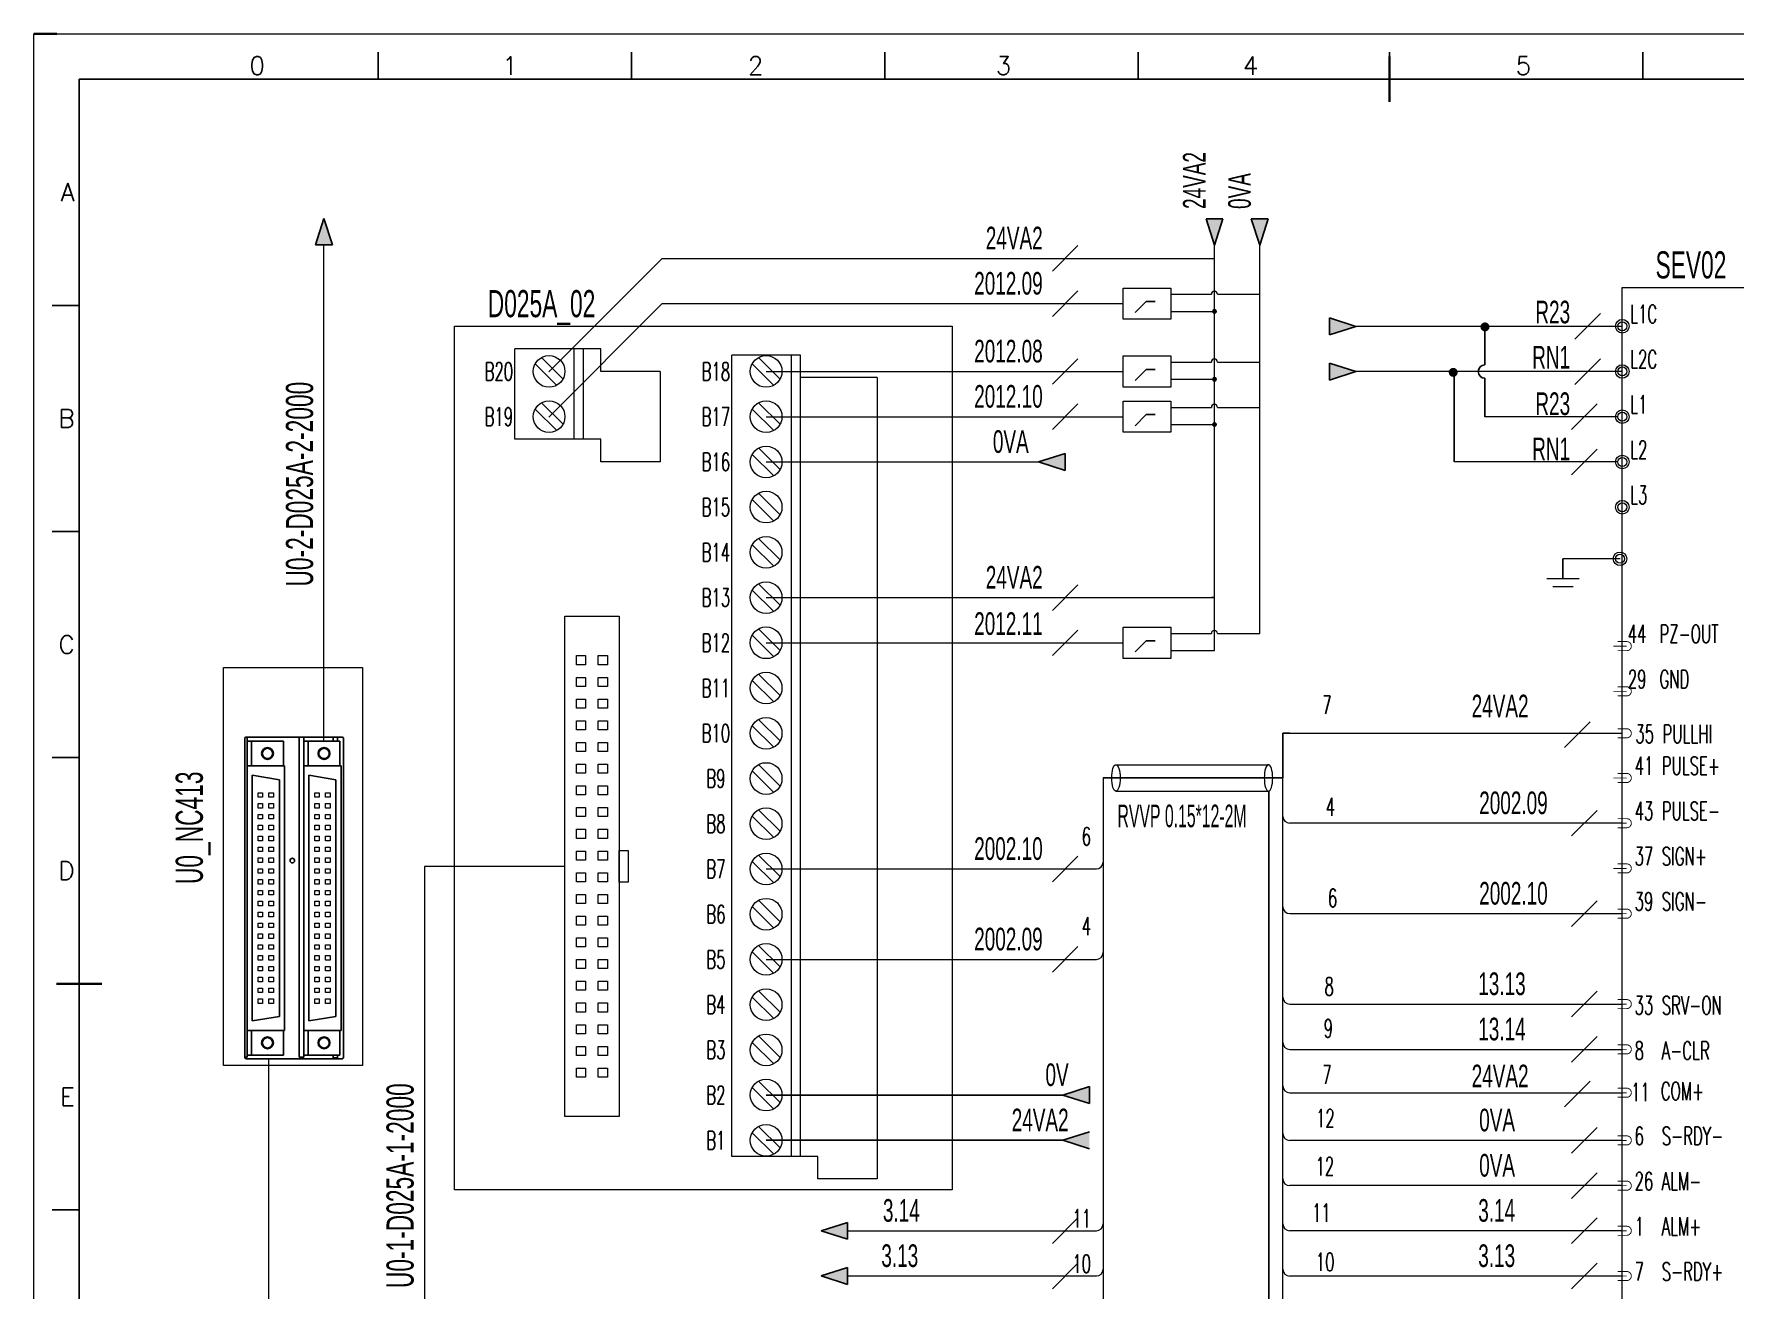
# Model space of a CAD drawing. Header units: millimetres. Extents: x -300 to 54435, y -106 to 60527.
# Drawn here: x 3569.2 to 3757.1, y 1971.5 to 2110.2 of the extents above; entities that cross this region are included whole.
import ezdxf
from ezdxf.enums import TextEntityAlignment as Align

# ---------------------------------------------------------------- set-up
doc = ezdxf.new("R2010")
doc.units = ezdxf.units.MM
doc.linetypes.add('ACAD_ISO02W100', pattern=[15, 12, -3])
for name, color, linetype in [('AE_BOR', 1, 'Continuous'), ('SYMS', 7, 'Continuous'), ('Z_OM_GAIKEI', 7, 'Continuous')]:
    doc.layers.add(name, color=color, linetype=linetype)
doc.layers.add('Dimension', color=3, linetype='Continuous', lineweight=13)
doc.styles.add('WD', font='romans.shx', dxfattribs={"width": 0.8, "bigfont": 'gbcbig.shx'})
doc.styles.add('样式 8', font='arial.ttf', dxfattribs={"width": 0.6, "height": 2.5})

# ---------------------------------------------------------------- blocks, each defined once
blk = doc.blocks.new('WDDOT')
blk.add_hatch(color=256).paths.add_polyline_path([(0.5, 0, 1), (-0.5, 0, 1)])
blk.add_circle((0, 0), 0.5)

msp = doc.modelspace()

# ---------------------------------------------------------------- hatches: boundary and pattern name
for points in [[(3601.235, 2089.823), (3600.3, 2086.905), (3602.17, 2086.905)], [(3699.652, 2086.863), (3698.717, 2089.781), (3700.587, 2089.781)], [(3704.652, 2086.863), (3703.717, 2089.781), (3705.587, 2089.781)], [(3712.369, 2076.942), (3712.369, 2078.813), (3715.287, 2077.878)], [(3712.369, 2071.942), (3712.369, 2073.813), (3715.287, 2072.878)], [(3680.215, 2062.895), (3683.134, 2061.959), (3683.134, 2063.83)], [(3682.906, 1992.895), (3685.824, 1991.959), (3685.824, 1993.83)], [(3682.906, 1987.895), (3685.824, 1986.959), (3685.824, 1988.83)], [(3656.184, 1977.891), (3659.102, 1976.955), (3659.102, 1978.826)], [(3656.184, 1972.895), (3659.102, 1971.959), (3659.102, 1973.83)]]:
    msp.add_hatch(color=256).paths.add_polyline_path(points)
h = msp.add_hatch(color=256)
edge = h.paths.add_edge_path()
edge.add_arc((3699.652, 2079.534), 0.197, 0, 360)
at = {"lineweight": -2}
h = msp.add_hatch(color=0, dxfattribs=at)
edge = h.paths.add_edge_path()
edge.add_arc((3729.543, 2077.822), 0.5, 0, 360)
h = msp.add_hatch(color=256)
edge = h.paths.add_edge_path()
edge.add_arc((3699.652, 2072.034), 0.197, 0, 360)
h = msp.add_hatch(color=0, dxfattribs=at)
edge = h.paths.add_edge_path()
edge.add_arc((3726.038, 2072.797), 0.5, 0, 360)
h = msp.add_hatch(color=256)
edge = h.paths.add_edge_path()
edge.add_arc((3699.652, 2067.034), 0.197, 0, 360)

# ---------------------------------------------------------------- linework, layer by layer
at = {"color": 7}
for p, q in [((3861.201, 2105.205), (3574.201, 2105.205)), ((3574.201, 2105.205), (3574.201, 1905.205))]:
    msp.add_line(p, q, dxfattribs=at)
for p, q in [((3601.235, 2089.823), (3600.3, 2086.905)), ((3601.235, 2089.823), (3602.17, 2086.905)), ((3699.652, 2086.863), (3698.717, 2089.781)), ((3698.717, 2089.781), (3700.587, 2089.781)), ((3699.652, 2086.863), (3700.587, 2089.781)), ((3704.652, 2086.863), (3703.717, 2089.781)), ((3703.717, 2089.781), (3705.587, 2089.781)), ((3704.652, 2086.863), (3705.587, 2089.781)), ((3602.17, 2086.905), (3600.3, 2086.905)), ((3715.287, 2077.878), (3712.369, 2078.813)), ((3712.369, 2076.942), (3712.369, 2078.813)), ((3715.287, 2077.878), (3712.369, 2076.942)), ((3729.538, 2073.613), (3729.538, 2077.878)), ((3715.287, 2072.878), (3712.369, 2073.813)), ((3712.369, 2071.942), (3712.369, 2073.813)), ((3715.287, 2072.878), (3712.369, 2071.942)), ((3726.121, 2062.891), (3726.121, 2072.878)), ((3729.538, 2067.891), (3729.538, 2072.142)), ((3680.215, 2062.895), (3683.134, 2063.83)), ((3680.215, 2062.895), (3683.134, 2061.959)), ((3683.134, 2061.959), (3683.134, 2063.83)), ((3738.161, 2052.186), (3738.161, 2050.004)), ((3699.307, 2047.895), (3699.652, 2047.895)), ((3707.204, 2027.954), (3707.204, 2032.897)), ((3707.973, 2032.897), (3707.204, 2032.897)), ((3687.347, 2027.954), (3707.204, 2027.954)), ((3705.659, 1963.637), (3705.659, 2026.494)), ((3682.906, 1992.895), (3685.824, 1993.83)), ((3685.824, 1991.959), (3685.824, 1993.83)), ((3682.906, 1992.895), (3650.108, 1992.895)), ((3682.906, 1992.895), (3685.824, 1991.959)), ((3682.906, 1987.895), (3650.108, 1987.895)), ((3682.906, 1987.895), (3685.824, 1988.83)), ((3682.906, 1987.895), (3685.824, 1986.959)), ((3656.184, 1977.891), (3659.102, 1978.826)), ((3659.102, 1978.826), (3659.102, 1976.955)), ((3656.184, 1977.891), (3659.102, 1976.955)), ((3656.184, 1972.895), (3659.102, 1973.83)), ((3656.184, 1972.895), (3659.102, 1971.959)), ((3659.102, 1973.83), (3659.102, 1971.959))]:
    msp.add_line(p, q)
at = {"color": 3, "lineweight": 0}
for p, q in [((3601.235, 2032.039), (3601.235, 2086.905)), ((3650.108, 2042.891), (3689.569, 2042.891)), ((3744.718, 2022.954), (3707.973, 2022.954)), ((3612.347, 2018.178), (3612.347, 1950.997)), ((3627.86, 2018.178), (3612.347, 2018.178)), ((3650.108, 2017.895), (3686.597, 2017.895)), ((3707.973, 2012.954), (3744.718, 2012.954)), ((3650.108, 2007.895), (3686.597, 2007.895)), ((3707.973, 2002.954), (3744.718, 2002.954)), ((3707.973, 1997.95), (3744.718, 1997.95)), ((3595.136, 1950.997), (3595.136, 1996.92)), ((3707.973, 1993.155), (3744.718, 1993.155))]:
    msp.add_line(p, q, dxfattribs=at)
at = {"lineweight": 0}
for p, q in [((3626.088, 2072.857), (3638.625, 2085.395)), ((3638.625, 2085.395), (3699.652, 2085.395)), ((3699.652, 2042.03), (3699.652, 2086.863)), ((3704.652, 2043.925), (3704.652, 2086.863)), ((3626.088, 2067.857), (3638.625, 2080.395)), ((3638.625, 2080.395), (3689.569, 2080.395)), ((3694.825, 2081.429), (3699.307, 2081.429)), ((3699.979, 2081.429), (3704.652, 2081.429)), ((3694.825, 2079.534), (3699.652, 2079.534)), ((3744.586, 2077.878), (3715.287, 2077.878)), ((3631.838, 2075.395), (3622.343, 2075.395)), ((3622.343, 2065.395), (3622.343, 2075.395)), ((3628.907, 2065.395), (3628.907, 2075.395)), ((3629.907, 2065.395), (3629.907, 2075.395)), ((3631.838, 2072.895), (3631.838, 2075.395)), ((3646.326, 1986.107), (3646.326, 2074.682)), ((3653.89, 2074.682), (3646.326, 2074.682)), ((3652.89, 1986.107), (3652.89, 2074.682)), ((3653.89, 1986.107), (3653.89, 2074.682)), ((3638.402, 2072.895), (3631.838, 2072.895)), ((3638.402, 2072.895), (3638.402, 2062.895)), ((3650.108, 2072.895), (3689.569, 2072.895)), ((3662.384, 2072.228), (3653.89, 2072.228)), ((3662.384, 2072.228), (3662.384, 1983.653)), ((3694.825, 2073.929), (3699.307, 2073.929)), ((3699.979, 2073.929), (3704.652, 2073.929)), ((3744.586, 2072.878), (3715.287, 2072.878)), ((3694.825, 2072.034), (3699.652, 2072.034)), ((3694.825, 2068.929), (3699.307, 2068.929)), ((3699.979, 2068.929), (3704.652, 2068.929)), ((3650.108, 2067.895), (3689.569, 2067.895)), ((3694.825, 2067.034), (3699.652, 2067.034)), ((3744.218, 2067.891), (3729.538, 2067.891)), ((3631.838, 2065.395), (3622.343, 2065.395)), ((3631.838, 2062.895), (3631.838, 2065.395)), ((3638.402, 2062.895), (3631.838, 2062.895)), ((3650.108, 2062.895), (3680.215, 2062.895)), ((3744.218, 2062.891), (3726.121, 2062.891)), ((3744.468, 2052.186), (3738.161, 2052.186)), ((3736.372, 2049.991), (3739.95, 2049.991)), ((3650.108, 2047.895), (3699.307, 2047.895)), ((3737.037, 2049.133), (3739.285, 2049.133)), ((3694.825, 2043.925), (3699.307, 2043.925)), ((3699.979, 2043.925), (3704.652, 2043.925)), ((3694.825, 2042.03), (3699.652, 2042.03)), ((3688.777, 2029.418), (3705.619, 2029.419)), ((3687.347, 2027.954), (3687.347, 1953.649)), ((3707.204, 1968.641), (3707.204, 2027.954)), ((3688.756, 2026.489), (3705.619, 2026.489)), ((3744.718, 1987.887), (3707.973, 1987.887)), ((3655.82, 1986.107), (3646.326, 1986.107)), ((3655.82, 1983.653), (3655.82, 1986.107)), ((3662.384, 1983.653), (3655.82, 1983.653)), ((3744.718, 1982.883), (3707.973, 1982.883)), ((3659.102, 1977.891), (3686.597, 1977.891)), ((3744.718, 1977.895), (3707.973, 1977.895)), ((3659.102, 1972.895), (3686.597, 1972.895)), ((3744.718, 1972.891), (3707.973, 1972.891))]:
    msp.add_line(p, q, dxfattribs=at)
at = {"linetype": 'ACAD_ISO02W100'}
for p, q in [((3692.091, 2080.63), (3690.9, 2079.401)), ((3693.099, 2080.627), (3692.091, 2080.63)), ((3692.091, 2073.13), (3690.9, 2071.901)), ((3693.099, 2073.127), (3692.091, 2073.13)), ((3692.091, 2068.13), (3690.9, 2066.901)), ((3693.099, 2068.127), (3692.091, 2068.13)), ((3692.091, 2043.126), (3690.9, 2041.897)), ((3693.099, 2043.123), (3692.091, 2043.126))]:
    msp.add_line(p, q, dxfattribs=at)
at = {"color": 7, "lineweight": 0}
msp.add_line((3707.973, 2032.897), (3744.718, 2032.897), dxfattribs=at)
at = {"lineweight": 0}
for points in [[(3689.569, 2078.668), (3689.569, 2082.121), (3694.825, 2082.121), (3694.825, 2078.668)], [(3615.672, 1982.404), (3615.672, 2077.895), (3670.672, 2077.895), (3670.672, 1982.404)], [(3615.672, 1982.404), (3615.672, 2077.895), (3670.672, 2077.895), (3670.672, 1982.404)], [(3689.569, 2071.168), (3689.569, 2074.621), (3694.825, 2074.621), (3694.825, 2071.168)], [(3689.569, 2066.168), (3689.569, 2069.621), (3694.825, 2069.621), (3694.825, 2066.168)], [(3627.86, 1990.528), (3627.86, 2045.828), (3633.86, 2045.828), (3633.86, 1990.528)], [(3689.569, 2041.164), (3689.569, 2044.617), (3694.825, 2044.617), (3694.825, 2041.164)], [(3630.16, 2040.478), (3629.16, 2040.478), (3629.16, 2041.478), (3630.16, 2041.478)], [(3632.56, 2040.478), (3631.56, 2040.478), (3631.56, 2041.478), (3632.56, 2041.478)], [(3605.501, 1996.17), (3590.151, 1996.17), (3590.151, 2040.185), (3605.501, 2040.185)], [(3630.16, 2038.078), (3629.16, 2038.078), (3629.16, 2039.078), (3630.16, 2039.078)], [(3632.56, 2038.078), (3631.56, 2038.078), (3631.56, 2039.078), (3632.56, 2039.078)], [(3630.16, 2035.678), (3629.16, 2035.678), (3629.16, 2036.678), (3630.16, 2036.678)], [(3632.56, 2035.678), (3631.56, 2035.678), (3631.56, 2036.678), (3632.56, 2036.678)], [(3630.16, 2033.278), (3629.16, 2033.278), (3629.16, 2034.278), (3630.16, 2034.278)], [(3632.56, 2033.278), (3631.56, 2033.278), (3631.56, 2034.278), (3632.56, 2034.278)], [(3630.16, 2030.878), (3629.16, 2030.878), (3629.16, 2031.878), (3630.16, 2031.878)], [(3632.56, 2030.878), (3631.56, 2030.878), (3631.56, 2031.878), (3632.56, 2031.878)], [(3630.16, 2028.478), (3629.16, 2028.478), (3629.16, 2029.478), (3630.16, 2029.478)], [(3632.56, 2028.478), (3631.56, 2028.478), (3631.56, 2029.478), (3632.56, 2029.478)], [(3593.964, 2026.319), (3594.464, 2026.319), (3594.464, 2025.819), (3593.964, 2025.819)], [(3595.164, 2026.319), (3595.664, 2026.319), (3595.664, 2025.819), (3595.164, 2025.819)], [(3600.214, 2026.319), (3600.714, 2026.319), (3600.714, 2025.819), (3600.214, 2025.819)], [(3601.414, 2026.319), (3601.914, 2026.319), (3601.914, 2025.819), (3601.414, 2025.819)], [(3630.16, 2026.078), (3629.16, 2026.078), (3629.16, 2027.078), (3630.16, 2027.078)], [(3632.56, 2026.078), (3631.56, 2026.078), (3631.56, 2027.078), (3632.56, 2027.078)], [(3593.964, 2025.119), (3594.464, 2025.119), (3594.464, 2024.619), (3593.964, 2024.619)], [(3593.964, 2023.919), (3594.464, 2023.919), (3594.464, 2023.419), (3593.964, 2023.419)], [(3595.164, 2025.119), (3595.664, 2025.119), (3595.664, 2024.619), (3595.164, 2024.619)], [(3595.164, 2023.919), (3595.664, 2023.919), (3595.664, 2023.419), (3595.164, 2023.419)], [(3600.214, 2025.119), (3600.714, 2025.119), (3600.714, 2024.619), (3600.214, 2024.619)], [(3600.214, 2023.919), (3600.714, 2023.919), (3600.714, 2023.419), (3600.214, 2023.419)], [(3601.414, 2025.119), (3601.914, 2025.119), (3601.914, 2024.619), (3601.414, 2024.619)], [(3601.414, 2023.919), (3601.914, 2023.919), (3601.914, 2023.419), (3601.414, 2023.419)], [(3630.16, 2023.678), (3629.16, 2023.678), (3629.16, 2024.678), (3630.16, 2024.678)], [(3632.56, 2023.678), (3631.56, 2023.678), (3631.56, 2024.678), (3632.56, 2024.678)], [(3593.964, 2022.719), (3594.464, 2022.719), (3594.464, 2022.219), (3593.964, 2022.219)], [(3593.964, 2021.519), (3594.464, 2021.519), (3594.464, 2021.019), (3593.964, 2021.019)], [(3595.164, 2022.719), (3595.664, 2022.719), (3595.664, 2022.219), (3595.164, 2022.219)], [(3595.164, 2021.519), (3595.664, 2021.519), (3595.664, 2021.019), (3595.164, 2021.019)], [(3600.214, 2022.719), (3600.714, 2022.719), (3600.714, 2022.219), (3600.214, 2022.219)], [(3600.214, 2021.519), (3600.714, 2021.519), (3600.714, 2021.019), (3600.214, 2021.019)], [(3601.414, 2022.719), (3601.914, 2022.719), (3601.914, 2022.219), (3601.414, 2022.219)], [(3601.414, 2021.519), (3601.914, 2021.519), (3601.914, 2021.019), (3601.414, 2021.019)], [(3630.16, 2021.278), (3629.16, 2021.278), (3629.16, 2022.278), (3630.16, 2022.278)], [(3632.56, 2021.278), (3631.56, 2021.278), (3631.56, 2022.278), (3632.56, 2022.278)], [(3593.964, 2020.319), (3594.464, 2020.319), (3594.464, 2019.819), (3593.964, 2019.819)], [(3595.164, 2020.319), (3595.664, 2020.319), (3595.664, 2019.819), (3595.164, 2019.819)], [(3600.214, 2020.319), (3600.714, 2020.319), (3600.714, 2019.819), (3600.214, 2019.819)], [(3601.414, 2020.319), (3601.914, 2020.319), (3601.914, 2019.819), (3601.414, 2019.819)], [(3630.16, 2018.878), (3629.16, 2018.878), (3629.16, 2019.878), (3630.16, 2019.878)], [(3632.56, 2018.878), (3631.56, 2018.878), (3631.56, 2019.878), (3632.56, 2019.878)], [(3634.86, 2016.428), (3633.86, 2016.428), (3633.86, 2019.928), (3634.86, 2019.928)], [(3593.964, 2019.119), (3594.464, 2019.119), (3594.464, 2018.619), (3593.964, 2018.619)], [(3593.964, 2017.919), (3594.464, 2017.919), (3594.464, 2017.419), (3593.964, 2017.419)], [(3595.164, 2019.119), (3595.664, 2019.119), (3595.664, 2018.619), (3595.164, 2018.619)], [(3595.164, 2017.919), (3595.664, 2017.919), (3595.664, 2017.419), (3595.164, 2017.419)], [(3600.214, 2019.119), (3600.714, 2019.119), (3600.714, 2018.619), (3600.214, 2018.619)], [(3600.214, 2017.919), (3600.714, 2017.919), (3600.714, 2017.419), (3600.214, 2017.419)], [(3601.414, 2019.119), (3601.914, 2019.119), (3601.914, 2018.619), (3601.414, 2018.619)], [(3601.414, 2017.919), (3601.914, 2017.919), (3601.914, 2017.419), (3601.414, 2017.419)], [(3593.964, 2016.719), (3594.464, 2016.719), (3594.464, 2016.219), (3593.964, 2016.219)], [(3595.164, 2016.719), (3595.664, 2016.719), (3595.664, 2016.219), (3595.164, 2016.219)], [(3600.214, 2016.719), (3600.714, 2016.719), (3600.714, 2016.219), (3600.214, 2016.219)], [(3601.414, 2016.719), (3601.914, 2016.719), (3601.914, 2016.219), (3601.414, 2016.219)], [(3630.16, 2016.478), (3629.16, 2016.478), (3629.16, 2017.478), (3630.16, 2017.478)], [(3632.56, 2016.478), (3631.56, 2016.478), (3631.56, 2017.478), (3632.56, 2017.478)], [(3593.964, 2015.519), (3594.464, 2015.519), (3594.464, 2015.019), (3593.964, 2015.019)], [(3593.964, 2014.319), (3594.464, 2014.319), (3594.464, 2013.819), (3593.964, 2013.819)], [(3595.164, 2015.519), (3595.664, 2015.519), (3595.664, 2015.019), (3595.164, 2015.019)], [(3595.164, 2014.319), (3595.664, 2014.319), (3595.664, 2013.819), (3595.164, 2013.819)], [(3600.214, 2015.519), (3600.714, 2015.519), (3600.714, 2015.019), (3600.214, 2015.019)], [(3600.214, 2014.319), (3600.714, 2014.319), (3600.714, 2013.819), (3600.214, 2013.819)], [(3601.414, 2015.519), (3601.914, 2015.519), (3601.914, 2015.019), (3601.414, 2015.019)], [(3601.414, 2014.319), (3601.914, 2014.319), (3601.914, 2013.819), (3601.414, 2013.819)], [(3630.16, 2014.078), (3629.16, 2014.078), (3629.16, 2015.078), (3630.16, 2015.078)], [(3632.56, 2014.078), (3631.56, 2014.078), (3631.56, 2015.078), (3632.56, 2015.078)], [(3593.964, 2013.119), (3594.464, 2013.119), (3594.464, 2012.619), (3593.964, 2012.619)], [(3595.164, 2013.119), (3595.664, 2013.119), (3595.664, 2012.619), (3595.164, 2012.619)], [(3600.214, 2013.119), (3600.714, 2013.119), (3600.714, 2012.619), (3600.214, 2012.619)], [(3601.414, 2013.119), (3601.914, 2013.119), (3601.914, 2012.619), (3601.414, 2012.619)], [(3630.16, 2011.678), (3629.16, 2011.678), (3629.16, 2012.678), (3630.16, 2012.678)], [(3632.56, 2011.678), (3631.56, 2011.678), (3631.56, 2012.678), (3632.56, 2012.678)], [(3593.964, 2011.919), (3594.464, 2011.919), (3594.464, 2011.419), (3593.964, 2011.419)], [(3593.964, 2010.719), (3594.464, 2010.719), (3594.464, 2010.219), (3593.964, 2010.219)], [(3595.164, 2011.919), (3595.664, 2011.919), (3595.664, 2011.419), (3595.164, 2011.419)], [(3595.164, 2010.719), (3595.664, 2010.719), (3595.664, 2010.219), (3595.164, 2010.219)], [(3600.214, 2011.919), (3600.714, 2011.919), (3600.714, 2011.419), (3600.214, 2011.419)], [(3600.214, 2010.719), (3600.714, 2010.719), (3600.714, 2010.219), (3600.214, 2010.219)], [(3601.414, 2011.919), (3601.914, 2011.919), (3601.914, 2011.419), (3601.414, 2011.419)], [(3601.414, 2010.719), (3601.914, 2010.719), (3601.914, 2010.219), (3601.414, 2010.219)], [(3630.16, 2009.278), (3629.16, 2009.278), (3629.16, 2010.278), (3630.16, 2010.278)], [(3632.56, 2009.278), (3631.56, 2009.278), (3631.56, 2010.278), (3632.56, 2010.278)], [(3593.964, 2009.519), (3594.464, 2009.519), (3594.464, 2009.019), (3593.964, 2009.019)], [(3593.964, 2008.319), (3594.464, 2008.319), (3594.464, 2007.819), (3593.964, 2007.819)], [(3595.164, 2009.519), (3595.664, 2009.519), (3595.664, 2009.019), (3595.164, 2009.019)], [(3595.164, 2008.319), (3595.664, 2008.319), (3595.664, 2007.819), (3595.164, 2007.819)], [(3600.214, 2009.519), (3600.714, 2009.519), (3600.714, 2009.019), (3600.214, 2009.019)], [(3600.214, 2008.319), (3600.714, 2008.319), (3600.714, 2007.819), (3600.214, 2007.819)], [(3601.414, 2009.519), (3601.914, 2009.519), (3601.914, 2009.019), (3601.414, 2009.019)], [(3601.414, 2008.319), (3601.914, 2008.319), (3601.914, 2007.819), (3601.414, 2007.819)], [(3593.964, 2007.119), (3594.464, 2007.119), (3594.464, 2006.619), (3593.964, 2006.619)], [(3595.164, 2007.119), (3595.664, 2007.119), (3595.664, 2006.619), (3595.164, 2006.619)], [(3600.214, 2007.119), (3600.714, 2007.119), (3600.714, 2006.619), (3600.214, 2006.619)], [(3601.414, 2007.119), (3601.914, 2007.119), (3601.914, 2006.619), (3601.414, 2006.619)], [(3630.16, 2006.878), (3629.16, 2006.878), (3629.16, 2007.878), (3630.16, 2007.878)], [(3632.56, 2006.878), (3631.56, 2006.878), (3631.56, 2007.878), (3632.56, 2007.878)], [(3593.964, 2005.919), (3594.464, 2005.919), (3594.464, 2005.419), (3593.964, 2005.419)], [(3593.964, 2004.719), (3594.464, 2004.719), (3594.464, 2004.219), (3593.964, 2004.219)], [(3595.164, 2005.919), (3595.664, 2005.919), (3595.664, 2005.419), (3595.164, 2005.419)], [(3595.164, 2004.719), (3595.664, 2004.719), (3595.664, 2004.219), (3595.164, 2004.219)], [(3600.214, 2005.919), (3600.714, 2005.919), (3600.714, 2005.419), (3600.214, 2005.419)], [(3600.214, 2004.719), (3600.714, 2004.719), (3600.714, 2004.219), (3600.214, 2004.219)], [(3601.414, 2005.919), (3601.914, 2005.919), (3601.914, 2005.419), (3601.414, 2005.419)], [(3601.414, 2004.719), (3601.914, 2004.719), (3601.914, 2004.219), (3601.414, 2004.219)], [(3630.16, 2004.478), (3629.16, 2004.478), (3629.16, 2005.478), (3630.16, 2005.478)], [(3632.56, 2004.478), (3631.56, 2004.478), (3631.56, 2005.478), (3632.56, 2005.478)], [(3593.964, 2003.519), (3594.464, 2003.519), (3594.464, 2003.019), (3593.964, 2003.019)], [(3595.164, 2003.519), (3595.664, 2003.519), (3595.664, 2003.019), (3595.164, 2003.019)], [(3600.214, 2003.519), (3600.714, 2003.519), (3600.714, 2003.019), (3600.214, 2003.019)], [(3601.414, 2003.519), (3601.914, 2003.519), (3601.914, 2003.019), (3601.414, 2003.019)], [(3630.16, 2002.078), (3629.16, 2002.078), (3629.16, 2003.078), (3630.16, 2003.078)], [(3632.56, 2002.078), (3631.56, 2002.078), (3631.56, 2003.078), (3632.56, 2003.078)], [(3630.16, 1999.678), (3629.16, 1999.678), (3629.16, 2000.678), (3630.16, 2000.678)], [(3632.56, 1999.678), (3631.56, 1999.678), (3631.56, 2000.678), (3632.56, 2000.678)], [(3630.16, 1997.278), (3629.16, 1997.278), (3629.16, 1998.278), (3630.16, 1998.278)], [(3632.56, 1997.278), (3631.56, 1997.278), (3631.56, 1998.278), (3632.56, 1998.278)], [(3630.16, 1994.878), (3629.16, 1994.878), (3629.16, 1995.878), (3630.16, 1995.878)], [(3632.56, 1994.878), (3631.56, 1994.878), (3631.56, 1995.878), (3632.56, 1995.878)]]:
    msp.add_lwpolyline(points, close=True, dxfattribs=at)
for points in [[(3744.718, 1954.09), (3744.718, 2082.178), (3773.346, 2082.178), (3773.346, 1954.09)], [(3627.665, 2072.062), (3625.293, 2074.434)], [(3651.647, 2072.062), (3649.275, 2074.434)], [(3624.586, 2073.727), (3626.958, 2071.355)], [(3648.568, 2073.727), (3650.94, 2071.355)], [(3624.586, 2068.727), (3626.958, 2066.355)], [(3627.665, 2067.062), (3625.293, 2069.434)], [(3648.568, 2068.727), (3650.94, 2066.355)], [(3651.647, 2067.062), (3649.275, 2069.434)], [(3648.568, 2063.727), (3650.94, 2061.355)], [(3651.647, 2062.062), (3649.275, 2064.434)], [(3651.647, 2057.062), (3649.275, 2059.434)], [(3648.568, 2058.727), (3650.94, 2056.355)], [(3648.568, 2053.727), (3650.94, 2051.355)], [(3651.647, 2052.062), (3649.275, 2054.434)], [(3648.568, 2048.727), (3650.94, 2046.355)], [(3651.647, 2047.062), (3649.275, 2049.434)], [(3651.647, 2042.062), (3649.275, 2044.434)], [(3648.568, 2043.727), (3650.94, 2041.355)], [(3648.568, 2038.727), (3650.94, 2036.355)], [(3651.647, 2037.062), (3649.275, 2039.434)], [(3648.568, 2033.727), (3650.94, 2031.355)], [(3651.647, 2032.062), (3649.275, 2034.434)], [(3651.647, 2027.062), (3649.275, 2029.434)], [(3648.568, 2028.727), (3650.94, 2026.355)], [(3648.568, 2023.727), (3650.94, 2021.355)], [(3651.647, 2022.062), (3649.275, 2024.434)], [(3648.568, 2018.727), (3650.94, 2016.355)], [(3651.647, 2017.062), (3649.275, 2019.434)], [(3651.647, 2012.062), (3649.275, 2014.434)], [(3648.568, 2013.727), (3650.94, 2011.355)], [(3648.568, 2008.727), (3650.94, 2006.355)], [(3651.647, 2007.062), (3649.275, 2009.434)], [(3648.568, 2003.727), (3650.94, 2001.355)], [(3651.647, 2002.062), (3649.275, 2004.434)], [(3651.647, 1997.062), (3649.275, 1999.434)], [(3648.568, 1998.727), (3650.94, 1996.355)], [(3648.568, 1993.727), (3650.94, 1991.355)], [(3651.647, 1992.062), (3649.275, 1994.434)], [(3648.568, 1988.727), (3650.94, 1986.355)], [(3651.647, 1987.062), (3649.275, 1989.434)]]:
    msp.add_lwpolyline(points, dxfattribs=at)
at = {"color": 3, "lineweight": 0, "const_width": 0.1, "flags": 128}
for points in [[(3745.218, 2042.529), (3743.718, 2042.529)], [(3745.218, 2037.529), (3743.718, 2037.529)], [(3745.218, 2027.954), (3743.718, 2027.954)], [(3745.218, 2022.954), (3743.718, 2022.954)], [(3745.218, 2017.954), (3743.718, 2017.954)], [(3745.218, 2012.954), (3743.718, 2012.954)], [(3745.218, 2002.954), (3743.718, 2002.954)], [(3745.218, 1997.95), (3743.718, 1997.95)], [(3745.218, 1993.155), (3743.718, 1993.155)], [(3745.218, 1987.887), (3743.718, 1987.887)], [(3745.218, 1982.883), (3743.718, 1982.883)], [(3745.218, 1977.895), (3743.718, 1977.895)], [(3745.218, 1972.891), (3743.718, 1972.891)]]:
    msp.add_lwpolyline(points, dxfattribs=at)
for points in [[(3744.218, 2043.029), (3745.218, 2043.029, -1), (3745.218, 2042.029), (3744.218, 2042.029)], [(3744.218, 2038.029), (3745.218, 2038.029, -1), (3745.218, 2037.029), (3744.218, 2037.029)], [(3744.218, 2028.454), (3745.218, 2028.454, -1), (3745.218, 2027.454), (3744.218, 2027.454)], [(3744.218, 2023.454), (3745.218, 2023.454, -1), (3745.218, 2022.454), (3744.218, 2022.454)], [(3744.218, 2018.454), (3745.218, 2018.454, -1), (3745.218, 2017.454), (3744.218, 2017.454)], [(3744.218, 2013.454), (3745.218, 2013.454, -1), (3745.218, 2012.454), (3744.218, 2012.454)], [(3744.218, 2003.454), (3745.218, 2003.454, -1), (3745.218, 2002.454), (3744.218, 2002.454)], [(3744.218, 1998.45), (3745.218, 1998.45, -1), (3745.218, 1997.45), (3744.218, 1997.45)], [(3744.218, 1993.655), (3745.218, 1993.655, -1), (3745.218, 1992.655), (3744.218, 1992.655)], [(3744.218, 1988.387), (3745.218, 1988.387, -1), (3745.218, 1987.387), (3744.218, 1987.387)], [(3744.218, 1983.383), (3745.218, 1983.383, -1), (3745.218, 1982.383), (3744.218, 1982.383)], [(3744.218, 1978.395), (3745.218, 1978.395, -1), (3745.218, 1977.395), (3744.218, 1977.395)], [(3744.218, 1973.391), (3745.218, 1973.391, -1), (3745.218, 1972.391), (3744.218, 1972.391)]]:
    msp.add_lwpolyline(points, format="xyb", dxfattribs=at)
at = {"color": 7, "lineweight": 0, "const_width": 0.1, "flags": 128}
msp.add_lwpolyline([(3744.218, 2033.397), (3745.218, 2033.397, -1), (3745.218, 2032.397), (3744.218, 2032.397)], format="xyb", dxfattribs=at)
for centre in [(3699.652, 2079.534), (3699.652, 2072.034), (3699.652, 2067.034)]:
    msp.add_circle(centre, 0.197)
at = {"lineweight": 0}
for centre, radius in [((3744.718, 2077.895), 0.75), ((3744.718, 2077.895), 0.5), ((3626.125, 2072.895), 1.75), ((3650.108, 2072.895), 1.75), ((3744.718, 2072.895), 0.75), ((3744.718, 2072.895), 0.5), ((3626.125, 2067.895), 1.75), ((3650.108, 2067.895), 1.75), ((3744.718, 2067.891), 0.75), ((3744.718, 2067.891), 0.5), ((3650.108, 2062.895), 1.75), ((3744.718, 2062.891), 0.75), ((3744.718, 2062.891), 0.5), ((3650.108, 2057.895), 1.75), ((3744.718, 2057.887), 0.75), ((3744.718, 2057.887), 0.5), ((3650.108, 2052.895), 1.75), ((3744.468, 2052.186), 0.75), ((3744.468, 2052.186), 0.5), ((3650.108, 2047.895), 1.75), ((3650.108, 2042.895), 1.75), ((3650.108, 2037.895), 1.75), ((3650.108, 2032.895), 1.75), ((3650.108, 2027.895), 1.75), ((3650.108, 2022.895), 1.75), ((3650.108, 2017.895), 1.75), ((3650.108, 2012.895), 1.75), ((3650.108, 2007.895), 1.75), ((3650.108, 2002.895), 1.75), ((3650.108, 1997.895), 1.75), ((3650.108, 1992.895), 1.75), ((3650.108, 1987.895), 1.75)]:
    msp.add_circle(centre, radius, dxfattribs=at)
for centre, radius, start, end in [((3699.643, 2081.429), 0.336, 0, 180), ((3699.643, 2073.929), 0.336, 0, 180), ((3699.643, 2068.929), 0.336, 0, 180), ((3699.643, 2043.925), 0.336, 0, 180), ((3686.597, 1978.645), 0.75, 270, 0), ((3686.597, 1973.645), 0.75, 270, 0)]:
    msp.add_arc(centre, radius, start, end, dxfattribs=at)
msp.add_arc((3729.538, 2072.878), 0.736, 90, 270)
at = {"color": 3, "lineweight": 0}
for centre, start, end in [((3707.973, 2023.704), 180, 270), ((3686.597, 2018.645), 270, 0), ((3707.973, 2013.704), 180, 270), ((3686.597, 2008.645), 270, 0), ((3707.973, 2003.704), 180, 270), ((3707.973, 1998.7), 180, 270), ((3707.973, 1993.905), 180, 270), ((3707.973, 1988.637), 180, 270), ((3707.973, 1983.633), 180, 270), ((3707.973, 1978.645), 180, 270), ((3707.973, 1973.641), 180, 270)]:
    msp.add_arc(centre, 0.75, start, end, dxfattribs=at)
at = {"lineweight": 0}
msp.add_ellipse((3688.756, 2027.954), major_axis=(0, 1.465), ratio=0.3169375, dxfattribs=at)
at = {"lineweight": 0, "extrusion": (0, 0, -1)}
msp.add_ellipse((3705.619, 2027.954), major_axis=(0, 1.465), ratio=0.3169375, dxfattribs=at)
at = {"layer": 'AE_BOR', "color": 7, "lineweight": 30}
for p, q in [((3571.731, 2110.205), (3569.197, 2110.205)), ((3718.981, 2102.705), (3718.981, 2107.705)), ((3571.701, 2005.205), (3576.701, 2005.205))]:
    msp.add_line(p, q, dxfattribs=at)
at = {"layer": 'AE_BOR', "color": 7, "lineweight": 15}
for p, q in [((3569.197, 2110.205), (3866.197, 2110.205)), ((3569.197, 1900.205), (3569.197, 2110.205))]:
    msp.add_line(p, q, dxfattribs=at)
at = {"layer": 'AE_BOR', "color": 7}
for p, q in [((3607.231, 2105.205), (3607.231, 2108.205)), ((3635.231, 2105.205), (3635.231, 2108.205)), ((3663.231, 2105.205), (3663.231, 2108.205)), ((3691.231, 2105.205), (3691.231, 2108.205)), ((3718.981, 2105.205), (3718.981, 2108.205)), ((3746.981, 2105.205), (3746.981, 2108.205)), ((3574.201, 2080.205), (3571.201, 2080.205)), ((3574.201, 2055.205), (3571.201, 2055.205)), ((3574.201, 2030.205), (3571.201, 2030.205)), ((3574.201, 1980.205), (3571.201, 1980.205))]:
    msp.add_line(p, q, dxfattribs=at)
at = {"layer": 'Dimension', "lineweight": 0}
for p, q in [((3681.74, 2083.98), (3684.569, 2086.809)), ((3681.74, 2078.98), (3684.569, 2081.809)), ((3739.479, 2076.463), (3742.307, 2079.292)), ((3681.74, 2071.48), (3684.569, 2074.309)), ((3739.479, 2071.463), (3742.307, 2074.292)), ((3681.74, 2066.48), (3684.569, 2069.309)), ((3739.111, 2066.476), (3741.939, 2069.305)), ((3739.111, 2061.476), (3741.939, 2064.305)), ((3681.74, 2046.48), (3684.569, 2049.309)), ((3681.74, 2041.476), (3684.569, 2044.305)), ((3739.111, 2021.54), (3741.939, 2024.368)), ((3681.74, 2016.48), (3684.569, 2019.309)), ((3739.111, 2011.54), (3741.939, 2014.368)), ((3681.74, 2006.48), (3684.569, 2009.309)), ((3739.111, 2001.54), (3741.939, 2004.368)), ((3739.111, 1996.536), (3741.939, 1999.364)), ((3738.34, 1991.598), (3741.168, 1994.426)), ((3739.111, 1986.472), (3741.939, 1989.301)), ((3739.111, 1981.468), (3741.939, 1984.297)), ((3681.74, 1976.48), (3684.569, 1979.309)), ((3739.111, 1976.48), (3741.939, 1979.309)), ((3681.74, 1971.48), (3684.569, 1974.309)), ((3739.111, 1971.476), (3741.939, 1974.305))]:
    msp.add_line(p, q, dxfattribs=at)
at = {"layer": 'Dimension', "color": 7, "lineweight": 0}
msp.add_line((3738.34, 2031.34), (3741.168, 2034.169), dxfattribs=at)
at = {"layer": 'Z_OM_GAIKEI'}
for p, q in [((3592.501, 1997.07), (3592.501, 2032.32)), ((3592.651, 2032.47), (3603.251, 2032.47)), ((3592.751, 1997.07), (3592.751, 2032.47)), ((3592.751, 1997.299), (3592.751, 2032.039)), ((3596.751, 2032.039), (3592.751, 2032.039)), ((3592.751, 2032.039), (3594.751, 2032.039)), ((3593.251, 2029.289), (3593.251, 2032.039)), ((3596.751, 2029.289), (3596.751, 2032.039)), ((3598.501, 1997.07), (3598.501, 2032.47)), ((3599.001, 1997.07), (3599.001, 2032.47)), ((3599.001, 1997.299), (3599.001, 2032.039)), ((3603.001, 2032.039), (3599.001, 2032.039)), ((3599.001, 2032.039), (3601.001, 2032.039)), ((3599.501, 2029.289), (3599.501, 2032.039)), ((3602.251, 2032.039), (3602.251, 2032.47)), ((3602.751, 2032.039), (3602.751, 2032.47)), ((3603.001, 2029.289), (3603.001, 2032.039)), ((3603.401, 2032.32), (3603.401, 1997.07)), ((3592.751, 2029.289), (3596.876, 2029.289)), ((3592.751, 2029.289), (3596.876, 2029.289)), ((3596.876, 2029.289), (3596.876, 2000.049)), ((3596.876, 2000.049), (3596.876, 2029.289)), ((3599.001, 2029.289), (3603.126, 2029.289)), ((3599.001, 2029.289), (3603.126, 2029.289)), ((3603.126, 2029.289), (3603.126, 2000.049)), ((3593.314, 2001.089), (3593.314, 2028.249)), ((3596.313, 2027.749), (3593.314, 2028.249)), ((3596.313, 2027.749), (3596.313, 2001.589)), ((3599.564, 2001.089), (3599.564, 2028.249)), ((3602.563, 2027.749), (3599.564, 2028.249)), ((3602.563, 2027.749), (3602.563, 2001.589)), ((3596.313, 2001.589), (3593.314, 2001.089)), ((3602.563, 2001.589), (3599.564, 2001.089)), ((3592.751, 2000.049), (3596.876, 2000.049)), ((3593.251, 2000.049), (3593.251, 1997.299)), ((3596.751, 2000.049), (3596.751, 1997.299)), ((3599.001, 2000.049), (3603.126, 2000.049)), ((3599.501, 2000.049), (3599.501, 1997.299)), ((3603.001, 2000.049), (3603.001, 1997.299)), ((3592.501, 1997.07), (3592.751, 1997.07)), ((3596.751, 1997.299), (3592.751, 1997.299)), ((3598.501, 1997.07), (3599.001, 1997.07)), ((3603.001, 1997.299), (3599.001, 1997.299)), ((3602.251, 1997.02), (3602.251, 1997.299)), ((3602.751, 1997.02), (3602.751, 1997.299)), ((3603.251, 1996.92), (3592.651, 1996.92)), ((3602.251, 1997.02), (3602.751, 1997.02))]:
    msp.add_line(p, q, dxfattribs=at)
for centre, radius in [((3595.001, 2030.664), 0.65), ((3595.001, 2030.664), 0.575), ((3601.251, 2030.664), 0.65), ((3601.251, 2030.664), 0.575), ((3597.751, 2018.82), 0.25), ((3595.001, 1998.674), 0.65), ((3595.001, 1998.674), 0.575), ((3601.251, 1998.674), 0.65), ((3601.251, 1998.674), 0.575)]:
    msp.add_circle(centre, radius, dxfattribs=at)
for centre, start, end in [((3592.651, 2032.32), 90, 180.00001), ((3603.251, 2032.32), 0, 90), ((3592.651, 1997.07), 180.00001, 270), ((3603.251, 1997.07), 270, 0)]:
    msp.add_arc(centre, 0.15, start, end, dxfattribs=at)

# ---------------------------------------------------------------- block references
at = {"layer": 'SYMS', "lineweight": -3, "xscale": 0.25, "yscale": 0.25, "zscale": 0.25, "rotation": 90}
for p in [(3699.652, 2079.534), (3699.652, 2072.034), (3699.652, 2067.034)]:
    msp.add_blockref('WDDOT', p, dxfattribs=at)
at = {"layer": 'SYMS', "color": 0, "lineweight": -3, "xscale": 0.25, "yscale": 0.25, "zscale": 0.25, "rotation": 90}
for p in [(3699.652, 2079.534), (3699.652, 2072.034), (3699.652, 2067.034)]:
    msp.add_blockref('WDDOT', p, dxfattribs=at)

# ---------------------------------------------------------------- texts
at = {"lineweight": 0, "style": 'WD', "width": 0.6}
for s, p in [('L1C', (3745.586, 2078.245)), ('L2C', (3745.586, 2073.245)), ('L1', (3745.586, 2068.241)), ('L2', (3745.586, 2063.241)), ('L3', (3745.586, 2058.237)), ('44', (3745.336, 2042.879)), ('PZ-OUT', (3748.836, 2042.879)), ('29', (3745.336, 2037.879)), ('GND', (3748.836, 2037.879)), ('41', (3746.086, 2028.304)), ('PULSE+', (3749.086, 2028.304)), ('43', (3746.086, 2023.304)), ('PULSE-', (3749.086, 2023.304)), ('37', (3746.086, 2018.304)), ('SIGN+', (3749.086, 2018.304)), ('39', (3746.086, 2013.304)), ('SIGN-', (3749.086, 2013.304)), ('33', (3746.086, 2001.816)), ('SRV-ON ', (3749.086, 2001.816)), ('8', (3746.086, 1996.812)), ('A-CLR ', (3749.086, 1996.812)), ('11', (3745.68, 1992.228)), ('COM+', (3748.975, 1992.338)), ('6', (3746.086, 1987.381)), ('S-RDY-', (3749.086, 1987.381)), ('26', (3746.086, 1982.377)), ('ALM- ', (3749.086, 1982.377)), ('1', (3746.086, 1977.389)), ('ALM+', (3749.086, 1977.389)), ('7', (3746.086, 1972.385)), ('S-RDY+', (3749.086, 1972.385))]:
    msp.add_text(s, height=2, dxfattribs=at).set_placement(p)
for s, p in [('B20', (3620.575, 2072.895)), ('B18', (3644.557, 2072.895)), ('B19', (3620.575, 2067.895)), ('B17', (3644.557, 2067.895)), ('B16', (3644.557, 2062.895)), ('B15', (3644.557, 2057.895)), ('B14', (3644.557, 2052.895)), ('B13', (3644.557, 2047.895)), ('B12', (3644.557, 2042.895)), ('B11', (3644.557, 2037.895)), ('B10', (3644.557, 2032.895)), ('B9', (3644.557, 2027.895)), ('B8', (3644.557, 2022.895)), ('B7', (3644.557, 2017.895)), ('B6', (3644.557, 2012.895)), ('B5', (3644.557, 2007.895)), ('B4', (3644.557, 2002.895)), ('B3', (3644.557, 1997.895)), ('B2', (3644.557, 1992.895)), ('B1', (3644.557, 1987.895))]:
    msp.add_text(s, height=2, dxfattribs=at).set_placement(p, align=Align.MIDDLE)
for s, p in [('7', (3712.605, 2035.051)), ('4', (3712.991, 2023.755)), ('6', (3686.006, 2020.49)), ('6', (3713.216, 2013.687)), ('4', (3686.006, 2010.581)), ('8', (3712.843, 2003.913)), ('9', (3712.744, 1999.276)), ('7', (3712.605, 1994.152)), ('12', (3712.935, 1989.333)), ('12', (3712.878, 1984.016)), ('11', (3686.006, 1978.253)), ('11', (3712.481, 1978.89)), ('10', (3686.006, 1973.253)), ('10', (3712.914, 1973.449))]:
    msp.add_text(s, height=2, dxfattribs=at).set_placement(p, align=Align.RIGHT)
at = {"color": 7, "lineweight": 0, "style": 'WD', "width": 0.6}
for s, p in [('35', (3746.165, 2031.819)), ('PULLHI', (3749.165, 2031.819))]:
    msp.add_text(s, height=2, dxfattribs=at).set_placement(p)
at = {"color": 6, "lineweight": 0, "style": '样式 8', "width": 0.6}
for s, p in [('13.13', (3728.8, 2003.954)), ('13.14', (3728.8, 1998.95))]:
    msp.add_text(s, height=2.5, dxfattribs=at).set_placement(p)
at = {"layer": 'AE_BOR', "color": 7, "style": 'WD'}
for s, p in [('0', (3593.867, 2105.705)), ('1', (3621.793, 2105.705)), ('2', (3648.942, 2105.705)), ('3', (3676.342, 2105.705)), ('4', (3703.643, 2105.705)), ('5', (3733.792, 2105.705))]:
    msp.add_text(s, height=2, dxfattribs=at).set_placement(p, align=Align.CENTER)
for s, p in [('A', (3573.701, 2092.705)), ('B', (3573.701, 2067.705)), ('C', (3573.701, 2042.705)), ('D', (3573.701, 2017.705)), ('E', (3573.701, 1992.705))]:
    msp.add_text(s, height=2, dxfattribs=at).set_placement(p, align=Align.MIDDLE_RIGHT)
at = {"layer": 'Dimension', "lineweight": 0, "style": '样式 8', "width": 0.6}
for s, height, p in [('24VA2', 2.5, (3698.667, 2090.863)), ('0VA', 2.5, (3703.667, 2090.863)), ('U0-2-D025A-2-2000', 3, (3600.038, 2049.115)), ('U0_NC413', 3, (3587.857, 2016.227)), ('U0-1-D025A-1-2000', 3, (3611.15, 1971.561))]:
    msp.add_text(s, height=height, rotation=90, dxfattribs=at).set_placement(p)
for s, p in [('24VA2', (3680.67, 2086.395)), ('R23', (3738.953, 2078.217)), ('RN1', (3738.953, 2073.217)), ('R23', (3738.953, 2068.08)), ('0VA', (3679.124, 2063.895)), ('RN1', (3738.953, 2063.08)), ('2002.10', (3680.67, 2018.895)), ('2002.09', (3680.67, 2008.895)), ('0V', (3683.535, 1993.895)), ('24VA2', (3683.535, 1988.895))]:
    msp.add_text(s, height=2.5, dxfattribs=at).set_placement(p, align=Align.RIGHT)
for s, height, p in [('SEV02', 3, (3748.392, 2083.178)), ('D025A_02', 3, (3619.346, 2078.895)), ('24VA2', 2.5, (3728.074, 2034.659)), ('24VA2', 2.5, (3728.074, 1993.76))]:
    msp.add_text(s, height=height, dxfattribs=at).set_placement(p)
at = {"layer": 'Dimension', "color": 6, "lineweight": 0, "style": '样式 8', "width": 0.6}
for s, p in [('2012.09', (3680.67, 2081.395)), ('2012.08', (3680.67, 2073.895)), ('2012.10', (3680.67, 2068.895)), ('2012.11', (3680.67, 2043.774))]:
    msp.add_text(s, height=2.5, dxfattribs=at).set_placement(p, align=Align.RIGHT)
at = {"layer": 'Dimension', "color": 3, "lineweight": 0, "style": '样式 8', "width": 0.6}
msp.add_text('24VA2', height=2.5, dxfattribs=at).set_placement((3680.67, 2048.891), align=Align.RIGHT)
at = {"layer": 'Dimension', "color": 6, "lineweight": 0, "style": '样式 8', "width": 0.6}
for s, p in [('2002.09', (3728.906, 2023.954)), ('2002.10', (3728.906, 2013.954)), ('3.14', (3728.8, 1978.895)), ('3.13', (3728.8, 1973.891))]:
    msp.add_text(s, height=2.5, dxfattribs=at).set_placement(p)
at = {"layer": 'Dimension', "color": 1, "lineweight": 0, "style": '样式 8', "width": 0.5}
msp.add_text('RVVP 0.15*12-2M', height=2.5, dxfattribs=at).set_placement((3688.931, 2025.01), align=Align.TOP_LEFT)
at = {"layer": 'Dimension', "color": 3, "lineweight": 0, "style": '样式 8', "width": 0.6}
for s, p in [('0VA', (3728.906, 1988.887)), ('0VA', (3728.906, 1983.883)), ('3.14', (3663.007, 1978.895)), ('3.13', (3662.834, 1973.895))]:
    msp.add_text(s, height=2.5, dxfattribs=at).set_placement(p)

doc.saveas('drawing.dxf')
